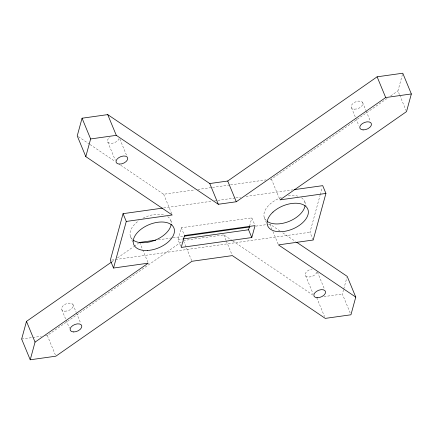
<?xml version="1.0" encoding="UTF-8"?>
<svg xmlns="http://www.w3.org/2000/svg" width="433" height="433" viewBox="0 0 433 433"><rect width="100%" height="100%" fill="white"/><g stroke="black" fill="none" stroke-linecap="round" stroke-linejoin="round"><path stroke-width="0.32" stroke-dasharray="2.17 1.62" d="M180.74 246.247L178.017 239.666L181.281 227.742L251.838 217.842L254.555 224.424M249.608 225.999L251.838 217.842M313.178 240.023L309.963 232.25L320.057 195.359M320.231 194.715L322.179 187.592M350.178 312.956L342.368 294.05L343.575 289.634M343.748 289L346.855 277.645M399.459 94.54L397.943 90.881L402.777 73.215M111.936 261.781L114.707 259.843M117.484 257.911L133.575 246.686M134.127 246.301L138.571 243.205M45.335 335.727L47.305 335.451L181.708 241.701M270.073 179.327L271.41 179.138L388 97.82M390.761 95.893L397.943 90.881M120.72 165.26L163.652 194.26L195.11 189.843M197.784 189.47L211.84 187.494M212.511 187.402L229.912 184.961M230.583 184.864L266.057 179.89M163.679 207.964L211.845 201.21M214.519 200.831L217.198 200.457M217.869 200.365L235.271 197.919M235.942 197.827L240.624 197.172M245.982 196.42L292.746 189.854M158.375 239.806L172.399 237.836M173.065 237.744L183.749 236.245M255.865 226.129L267.886 224.44M268.552 224.348L269.889 224.159L279.972 230.973M178.017 239.666L182.677 239.011M183.37 240.548L223.78 234.875L232.175 240.548M111.654 260.076L114.994 259.605M115.66 259.513L309.963 232.25M21.65 339.05L32.177 337.572M32.832 337.48L41.384 336.279M323.944 296.632L342.368 294.05M282.776 232.862L295.658 241.565M78.346 136.633L89.496 144.167M90.053 144.541L115.146 161.493M232.738 240.927L312.788 295.003M399.708 95.152L406.013 110.399M362.589 102.426L365.863 110.355M366.118 110.962L370.399 121.332M351.499 107.801L358.811 125.489M304.724 201.724L306.207 205.312M317.427 272.092L324.485 289.168M271.41 179.138L279.983 199.873M316.707 297.65L324.523 316.555M305.584 275.637L313.151 293.937M269.889 224.159L271.929 229.095M272.952 231.563L278.462 244.894M264.319 217.675L266.295 222.459M223.78 234.875L226.048 240.364M226.302 240.975L232.099 255.005M181.281 227.742L184.496 235.52M183.624 241.154L191.689 260.671M163.652 194.26L171.728 213.799M170.824 220.511L172.307 224.099M119.849 139.063L126.912 156.145M107.757 142.002L115.319 160.302M139.68 242.431L142.484 249.219M142.738 249.836L148.248 263.167M130.42 236.461L132.644 241.847M72.928 304.459L76.208 312.388M76.457 312.999L80.744 323.37M61.843 309.839L65.876 319.597M66.13 320.204L69.404 328.133M47.305 335.451L55.375 354.968M316.902 272.141A6.181 3.567 -22.5 0 1 310.039 276.925A6.181 3.567 -22.5 0 1 305.357 273.759A6.181 3.567 -22.5 0 1 312.215 268.974M301.568 197.811A21.726 12.541 -22.5 0 1 305.162 204.181M266.414 220.76A21.726 12.541 -22.5 0 1 268.433 205.626L269.775 204.306A21.726 12.541 -22.5 0 1 281.786 197.329M288.34 195.732A21.726 12.541 -22.5 0 1 295.815 195.705L297.455 196.041A21.726 12.541 -22.5 0 1 298.97 196.501M167.668 216.597A21.726 12.541 -22.5 0 1 171.262 222.968M132.52 239.546A21.726 12.541 -22.5 0 1 138.982 220.624M142.998 218.21A21.726 12.541 -22.5 0 1 165.07 215.293M119.075 138.506A6.181 3.567 -22.5 0 1 110.085 143.296A6.181 3.567 -22.5 0 1 109.987 137.077M354.497 109.165A6.181 3.567 -22.5 0 0 362.903 103.303A6.181 3.567 -22.5 0 0 353.729 102.875A6.181 3.567 -22.5 0 0 354.497 109.165M64.842 311.197A6.181 3.567 -22.5 0 0 73.242 305.335A6.181 3.567 -22.5 0 0 64.073 304.908A6.181 3.567 -22.5 0 0 64.842 311.197"/><path stroke-width="0.65" d="M111.378 262.165L26.483 321.383L21.65 339.05L30.223 359.785L55.879 356.186L191.943 261.283L232.353 255.611L325.28 318.385L350.936 314.786L355.769 297.119L347.196 276.384L296.778 242.323M209.761 183.543L227.72 181.021L377.121 76.814L402.777 73.215L411.35 93.95L385.695 97.549L236.288 201.756L218.329 204.279L209.761 183.543L107.72 114.615L82.064 118.214L77.231 135.881L85.804 156.616L172.22 214.995L126.279 221.442L113.533 268.038L148.248 263.167L35.057 342.119L30.223 359.785M85.804 156.616L90.632 138.95L82.064 118.214M162.348 208.154L123.064 213.664L110.318 260.26L113.533 268.038M251.79 237.544L255.053 225.62L184.496 235.52L181.232 247.443L251.79 237.544L248.574 229.766L249.608 225.999M294.077 189.67L322.709 185.654L325.925 193.427L313.178 240.023L278.462 244.894L355.769 297.119M411.35 93.95L406.517 111.617L279.983 199.873L325.925 193.427M90.632 138.95L116.293 135.35L218.329 204.279M139.68 242.431L155.707 240.18M184.415 236.153L249.857 226.968M183.343 238.919L248.574 229.766M377.121 76.814L385.695 97.549M227.72 181.021L236.288 201.756M107.72 114.615L116.293 135.35M123.064 213.664L126.279 221.442M26.483 321.383L35.057 342.119M305.081 205.496A21.726 12.541 -22.5 0 1 289.742 221.106A21.726 12.541 -22.5 0 1 267.475 221.588M171.187 224.283A21.726 12.541 -22.5 0 1 155.842 239.898A21.726 12.541 -22.5 0 1 133.575 240.375M272.99 212.083L271.648 213.399A21.726 12.541 -22.5 0 0 274.803 231.135A21.726 12.541 -22.5 0 0 303.825 221.55A21.726 12.541 -22.5 0 0 300.67 203.813L299.03 203.483A21.726 12.541 -22.5 0 0 272.99 212.083M317.156 297.736A6.181 3.567 -22.5 0 0 325.556 291.874A6.181 3.567 -22.5 0 0 316.388 291.447A6.181 3.567 -22.5 0 0 317.156 297.736M147.399 250.48A21.726 12.541 -22.5 0 0 174.039 228.288A21.726 12.541 -22.5 0 0 140.07 230.015A21.726 12.541 -22.5 0 0 147.399 250.48M363.07 129.9A6.181 3.567 -22.5 0 0 371.471 124.038A6.181 3.567 -22.5 0 0 362.302 123.616A6.181 3.567 -22.5 0 0 363.07 129.9M73.41 331.938A6.181 3.567 -22.5 0 0 81.815 326.076A6.181 3.567 -22.5 0 0 72.641 325.648A6.181 3.567 -22.5 0 0 73.41 331.938M119.324 164.102A6.181 3.567 -22.5 0 0 127.73 158.24A6.181 3.567 -22.5 0 0 118.555 157.812A6.181 3.567 -22.5 0 0 119.324 164.102"/></g></svg>
